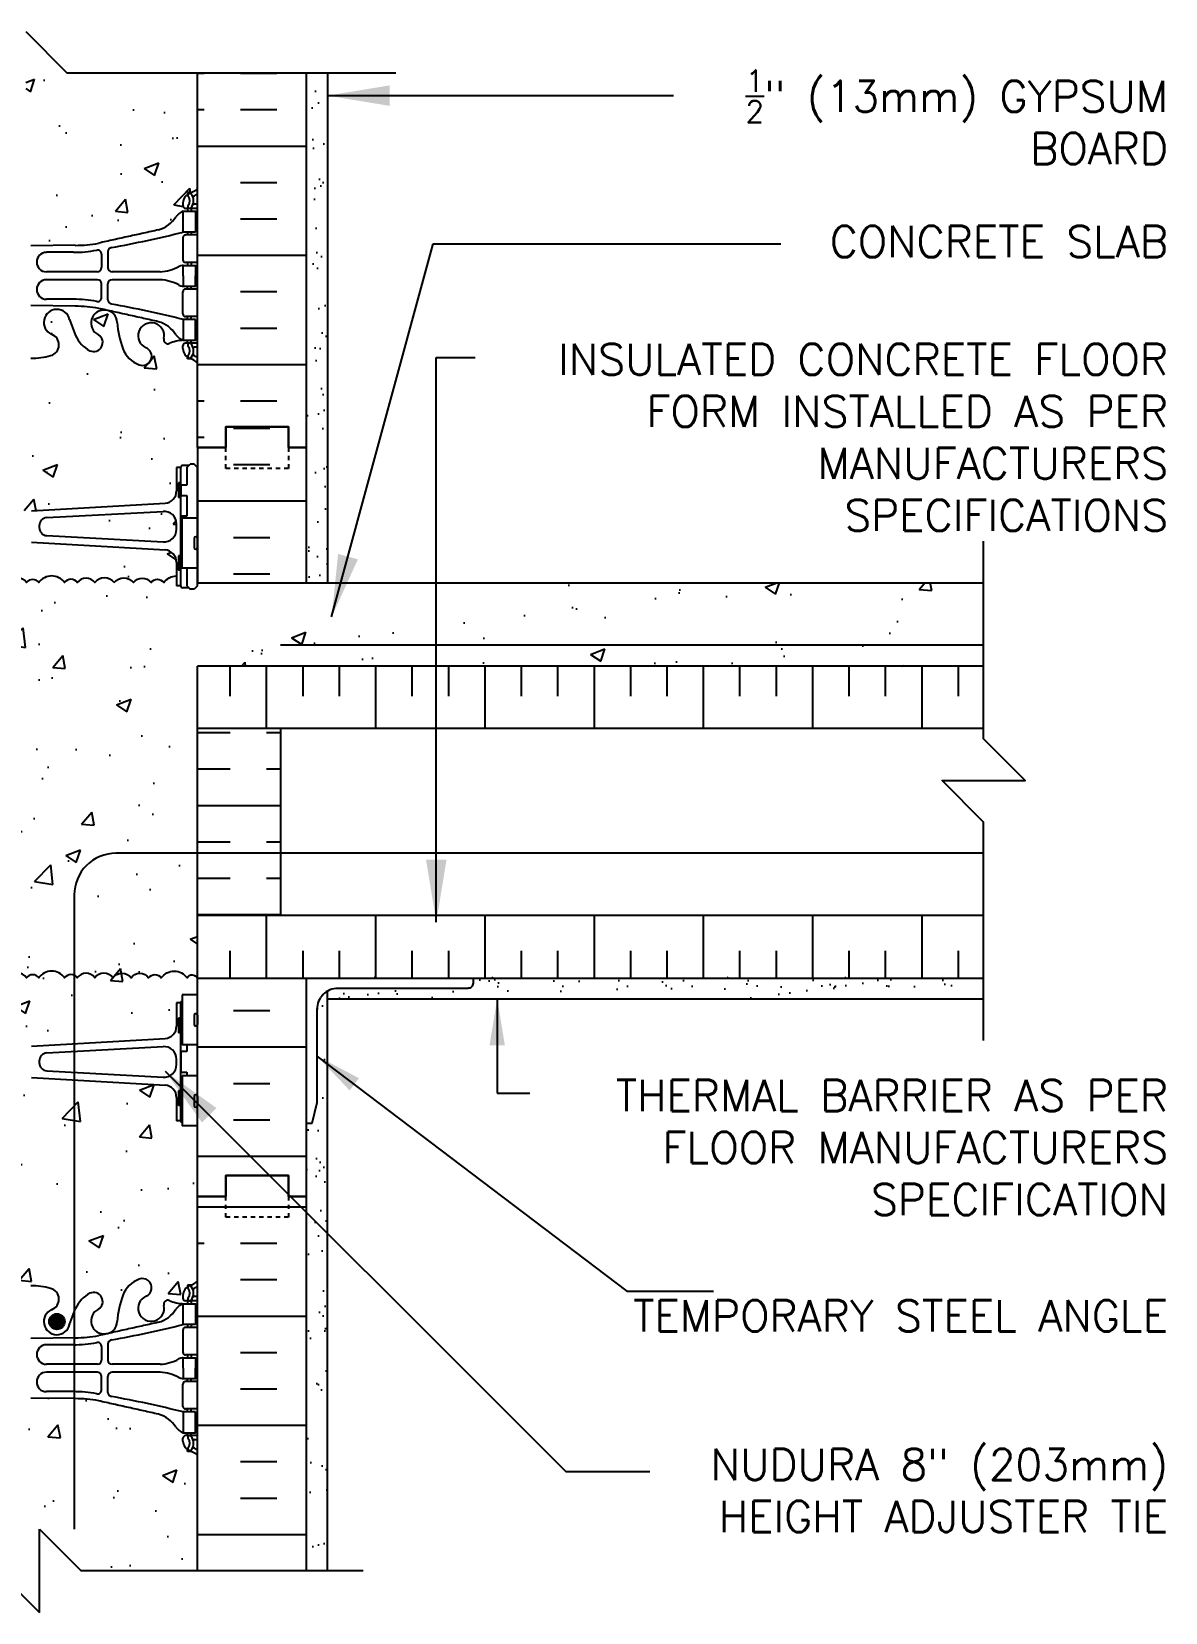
# Model space of a CAD drawing. Header units: inches. Extents: x 225.2 to 277.5, y 101.4 to 167.3.
# Drawn here: x 250.2 to 277.45, y 129.27 to 167.27 of the extents above; entities that cross this region are included whole.
import ezdxf

# ---------------------------------------------------------------- set-up
doc = ezdxf.new("R2010")
doc.units = ezdxf.units.IN
doc.header["$LTSCALE"] = 0.5
doc.header["$MEASUREMENT"] = 0
doc.linetypes.add('DASHED2', pattern=[0.375, 0.25, -0.125])
for name, color, linetype in [('HATCH', 12, 'Continuous'), ('line25', 2, 'Continuous'), ('LINE3', 3, 'Continuous'), ('LINE50', 5, 'Continuous'), ('LINE9', 9, 'Continuous'), ('TEXT', 4, 'Continuous'), ('Web_Edge', 9, 'Continuous')]:
    doc.layers.add(name, color=color, linetype=linetype)
doc.styles.add('DIM', font='romans.shx', dxfattribs={"width": 0.7})
doc.styles.add('ROMANS', font='romans.shx', dxfattribs={"height": 0.75})
doc.styles.get("Standard").update_dxf_attribs({"font": 'romans.shx', "height": 0.75})
doc.linetypes.add('STEEL', pattern='A,0.5,-0.2,["X",Standard,S=0.1,R=0,X=-0.1,Y=-0.05],-0.1', length=0.8)
doc.dimstyles.new('ext_12', dxfattribs={"dimscale": 12, "dimtxt": 0.09375, "dimasz": 0.09375, "dimexe": 0.09375, "dimexo": 0.0625, "dimgap": 0.0625, "dimtad": 1, "dimdec": 1, "dimzin": 2, "dimdsep": 46, "dimlunit": 4, "dimtxsty": 'DIM', "dimcen": 0.09, "dimdle": 0.09375, "dimclrt": 4, "dimadec": 0, "dimazin": 0, "dimtfac": 1, "dimtdec": 1, "dimtmove": 2, "dimatfit": 3, "dimfxl": 1, "dimfrac": 2, "dimtolj": 1, "dimtzin": 0, "dimarcsym": 0})
doc.dimstyles.new('ext_8', dxfattribs={"dimscale": 8, "dimtxt": 0.09375, "dimasz": 0.09375, "dimexe": 0.09375, "dimexo": 0.0625, "dimgap": 0.0625, "dimtad": 1, "dimdec": 1, "dimzin": 3, "dimdsep": 46, "dimlunit": 4, "dimtxsty": 'DIM', "dimcen": 0.09, "dimdle": 0.09375, "dimclrt": 4, "dimadec": 0, "dimazin": 0, "dimtfac": 1, "dimtdec": 1, "dimtmove": 2, "dimatfit": 3, "dimfxl": 1, "dimfrac": 2, "dimtolj": 1, "dimtzin": 0, "dimarcsym": 0})
pattern_1 = [(37.5, (59.05565, 11.6083), (-0.0314967, 0.963412), [0, -0.76, 0, -0.85, 0, -0.8125]), (7.5, (59.0557, 11.6083), (0.8848884, 1.411073), [0, -0.41, 0, -0.685, 0, -0.2625]), (327.5, (58.44065, 11.6083), (1.557071, 0.0028295), [0, -0.25, 0, -0.9, 0, -1.175]), (317.5, (58.4407, 11.6083), (1.503063, 0.438838), [0, -0.125, 0, -0.59, 0, -0.675])]
pattern_2 = [(50, (0, 0), (3.5863, -0.31376), [0.375, -4.125]), (355, (0, 0), (-0.693757, 3.76096), [0.3, -3.3]), (100.4514, (0.299, -0.026), (2.892544, 3.4472), [0.3187, -3.50571]), (46.1842, (0, 1), (5.336207, -0.827596), [0.5625, -6.1875]), (96.6356, (0.4447, 0.931), (4.67331, 4.87059), [0.47805, -5.25857]), (351.1842, (0, 1), (4.67331, 4.87059), [0.45, -4.95]), (21, (0.5, 0.75), (2.984535, -2.013094), [0.375, -4.125]), (326, (0.5, 0.75), (1.216577, 3.62575), [0.3, -3.3]), (71.4514, (0.7487, 0.5822), (4.20111, 1.612656), [0.3187, -3.50571]), (37.5, (0, 0), (0.0607993, 1.6644693), [0, -3.26, 0, -3.35, 0, -3.3125]), (7.5, (0, 0), (1.315348, 1.972059), [0, -1.91, 0, -3.185, 0, -1.2625]), (327.5, (-1.115, 0), (2.669112, -0.1127744), [0, -1.25, 0, -3.9, 0, -5.175]), (317.5, (-1.615, 0), (2.91593, 0.500525), [0, -1.625, 0, -2.59, 0, -3.675])]

msp = doc.modelspace()

# ---------------------------------------------------------------- hatches: boundary and pattern name
at = {"layer": 'HATCH'}
h = msp.add_hatch(dxfattribs=at)
h.set_pattern_fill('AR-CONC', color=256, scale=0.5)
h.set_pattern_definition(pattern_2)
edge = h.paths.add_edge_path()
edge.add_line((254.188, 163.495), (254.188, 166.268))
edge.add_line((254.188, 166.268), (251.063, 166.268))
edge.add_line((251.063, 166.268), (250.063, 167.268))
edge.add_line((250.063, 167.268), (250.063, 165.268))
edge.add_line((250.063, 165.268), (249.063, 166.268))
edge.add_line((249.063, 166.268), (246.188, 166.268))
edge.add_line((246.188, 166.268), (246.188, 163.495))
edge.add_arc((246.534, 163.856), 0.5, 226.2109, 246.4218)
edge.add_line((246.334, 163.398), (246.424, 163.398))
edge.add_line((246.424, 163.398), (246.424, 163.356))
edge.add_arc((246.284, 163.149), 0.25, 0, 55.9442, ccw=False)
edge.add_line((246.534, 163.149), (246.534, 163.081))
edge.add_arc((246.472, 163.081), 0.0625, -90, 0, ccw=False)
edge.add_line((246.472, 163.019), (246.424, 163.019))
edge.add_line((246.424, 163.019), (246.424, 162.949))
edge.add_line((246.424, 162.949), (246.529, 162.949))
edge.add_arc((246.407, 162.606), 0.364, 34.9775, 70.3387, ccw=False)
edge.add_arc((247.33, 163.217), 0.743, 212.7919, 253.8107)
edge.add_spline(control_points=[(247.123, 162.503), (248.56, 162.183)], knot_values=[0, 0, 1, 1], degree=1, periodic=0)
edge.add_arc((249.117, 165.114), 2.984, 259.2546, 270.0995)
edge.add_line((249.122, 162.131), (250.188, 162.115))
edge.add_line((250.188, 162.115), (251.255, 162.131))
edge.add_arc((251.26, 165.114), 2.984, 269.9005, 280.7454)
edge.add_spline(control_points=[(251.817, 162.183), (253.254, 162.503)], knot_values=[0, 0, 1, 1], degree=1, periodic=0)
edge.add_arc((253.047, 163.217), 0.743, 286.1893, 327.2081)
edge.add_arc((253.97, 162.606), 0.364, 109.6613, 145.0225, ccw=False)
edge.add_line((253.847, 162.949), (253.952, 162.949))
edge.add_line((253.952, 162.949), (253.952, 163.019))
edge.add_line((253.952, 163.019), (253.905, 163.019))
edge.add_arc((253.905, 163.081), 0.0625, 180, 270, ccw=False)
edge.add_line((253.842, 163.081), (253.842, 163.149))
edge.add_arc((254.092, 163.149), 0.25, 124.0558, 180, ccw=False)
edge.add_line((253.952, 163.356), (253.952, 163.398))
edge.add_line((253.952, 163.398), (254.042, 163.398))
edge.add_arc((253.842, 163.856), 0.5, 293.5782, 313.7891)
h = msp.add_hatch(dxfattribs=at)
h.set_pattern_fill('AR-SAND', color=256, scale=0.5, style=0)
h.set_pattern_definition(pattern_1)
h.paths.add_polyline_path([(256.813, 154.018), (257.313, 154.018), (257.313, 166.268), (256.813, 166.268), (256.813, 157.268)])
h = msp.add_hatch(dxfattribs=at)
h.set_pattern_fill('AR-CONC', color=256, scale=0.5)
h.set_pattern_definition(pattern_2)
h.paths.add_polyline_path([(253.688, 143.922), (253.788, 143.922, -0.327813), (253.823, 143.969), (253.823, 144.113), (254.188, 144.113), (254.188, 144.518, 0.613564), (253.943, 144.522, 0.520567), (253.322, 144.522, 0.520567), (253.016, 144.522, 0.520567), (252.597, 144.522, 0.520567), (252.159, 144.522, 0.520567), (251.722, 144.522, 0.520567), (251.303, 144.522, 0.520567), (250.997, 144.522, 0.520567), (250.375, 144.522, 0.520567), (250.084, 144.522, 0.520567), (249.629, 144.522, 0.520567), (249.402, 144.522, 0.520567), (248.846, 144.522, 0.520567), (248.3, 144.522, 0.520567), (247.955, 144.522, 0.520567), (247.754, 144.522, 0.520567), (247.299, 144.522, 0.520567), (246.808, 144.522, 0.520567), (246.453, 144.522, 0.566126), (246.188, 144.518), (246.188, 144.113), (246.553, 144.113), (246.553, 143.969, -0.327813), (246.588, 143.922), (246.688, 143.922), (246.688, 143.361, 0.390098), (246.964, 143.062), (250.172, 142.878, 0.020761), (250.188, 142.877, 0.020761), (250.205, 142.878), (253.413, 143.062, 0.390098), (253.688, 143.361)])
h.paths.add_polyline_path([(249.988, 142.484), (249.988, 142.519, 0.390098), (249.805, 142.719), (247.013, 142.868, 0.438748), (246.688, 142.569), (246.688, 142.435, 0.438748), (247.013, 142.136), (249.805, 142.285, 0.390098)])
h.paths.add_polyline_path([(253.688, 142.569, 0.438748), (253.364, 142.868), (250.572, 142.719, 0.390098), (250.388, 142.519), (250.388, 142.484, 0.390098), (250.572, 142.285), (253.364, 142.136, 0.438748), (253.688, 142.435)])
h.paths.add_polyline_path([(254.188, 140.963), (253.823, 140.963), (253.823, 141.034, -0.327813), (253.788, 141.082), (253.688, 141.082), (253.688, 141.643, 0.390098), (253.413, 141.942), (250.205, 142.125, 0.020761), (250.188, 142.126, 0.020761), (250.172, 142.125), (246.964, 141.942, 0.390098), (246.688, 141.643), (246.688, 141.082), (246.588, 141.082, -0.327813), (246.553, 141.034), (246.553, 140.963), (246.188, 140.963), (246.188, 139.268), (246.188, 137.234, 0.088416), (246.334, 137.136), (246.424, 137.136), (246.424, 137.095, -0.249069), (246.534, 136.888), (246.534, 136.82, -0.414214), (246.472, 136.758), (246.424, 136.758), (246.424, 136.688), (246.529, 136.688, 0.085348), (246.859, 136.763, -0.669601), (246.991, 136.643, 2.087231), (247.425, 136.868, -1), (247.589, 137.276, -0.21345), (247.981, 136.887, -0.068226), (248.117, 136.259, 1.753171), (248.568, 136.556, -0.940793), (248.771, 136.939, -0.173075), (249.117, 136.572), (249.26, 136.185, 1.612474), (249.691, 136.545, -0.734872), (249.714, 137.056, -0.068475), (250.188, 137.118, -0.068475), (250.663, 137.056, -0.734872), (250.686, 136.545, 1.612474), (251.117, 136.185), (251.26, 136.572, -0.173075), (251.606, 136.939, -0.940793), (251.809, 136.556, 1.753171), (252.26, 136.259, -0.068226), (252.396, 136.887, -0.21345), (252.788, 137.276, -1), (252.952, 136.868, 2.087231), (253.385, 136.643, -0.669601), (253.518, 136.763, 0.085348), (253.847, 136.688), (253.952, 136.688), (253.952, 136.758), (253.905, 136.758, -0.414214), (253.842, 136.82), (253.842, 136.888, -0.249069), (253.952, 137.095), (253.952, 137.136), (254.042, 137.136, 0.088416), (254.188, 137.234), (254.188, 139.268)])
h.paths.add_polyline_path([(254.188, 150.518), (254.188, 152.018), (273.084, 152.018), (273.084, 154.018), (254.188, 154.018), (254.188, 153.949), (254.108, 153.869), (254.018, 153.869), (253.988, 153.899), (253.838, 153.899, -0.414214), (253.788, 153.949), (253.688, 153.949), (253.688, 154.184, 0.243111), (253.38, 154.022, 0.520567), (253.074, 154.022, 0.520567), (252.655, 154.022, 0.48966), (252.188, 154.022, 0.48966), (251.722, 154.022, 0.520567), (251.303, 154.022, 0.520567), (250.997, 154.022, 0.520567), (250.375, 154.022, 0.520567), (250.084, 154.022, 0.520567), (249.629, 154.022, 0.520567), (249.402, 154.022, 0.520567), (248.846, 154.022, 0.520567), (248.3, 154.022, 0.520567), (247.955, 154.022, 0.520567), (247.754, 154.022, 0.520567), (247.299, 154.022, 0.520567), (246.808, 154.022, 0.174031), (246.688, 154.107), (246.688, 153.949), (246.588, 153.949, -0.414214), (246.538, 153.899), (246.388, 153.899), (246.358, 153.869), (246.268, 153.869), (246.188, 153.949), (246.188, 154.018), (227.293, 154.018), (227.293, 152.018), (246.188, 152.018), (246.188, 150.518), (246.188, 146.018), (246.188, 144.518, -0.566126), (246.453, 144.522, -0.520567), (246.808, 144.522, -0.520567), (247.299, 144.522, -0.520567), (247.754, 144.522, -0.520567), (247.955, 144.522, -0.520567), (248.3, 144.522, -0.520567), (248.846, 144.522, -0.520567), (249.402, 144.522, -0.520567), (249.629, 144.522, -0.520567), (250.084, 144.522, -0.520567), (250.375, 144.522, -0.520567), (250.997, 144.522, -0.520567), (251.303, 144.522, -0.520567), (251.722, 144.522, -0.520567), (252.159, 144.522, -0.520567), (252.597, 144.522, -0.520567), (253.016, 144.522, -0.520567), (253.322, 144.522, -0.520567), (253.943, 144.522, -0.613564), (254.188, 144.518), (254.188, 146.018)])
h.paths.add_polyline_path([(253.413, 154.809), (250.205, 154.993, 0.020761), (250.188, 154.993, 0.020761), (250.172, 154.993), (246.964, 154.809, 0.390098), (246.688, 154.51), (246.688, 154.107, -0.174031), (246.808, 154.022, -0.520567), (247.299, 154.022, -0.520567), (247.754, 154.022, -0.520567), (247.955, 154.022, -0.520567), (248.3, 154.022, -0.520567), (248.846, 154.022, -0.520567), (249.402, 154.022, -0.520567), (249.629, 154.022, -0.520567), (250.084, 154.022, -0.520567), (250.375, 154.022, -0.520567), (250.997, 154.022, -0.520567), (251.303, 154.022, -0.520567), (251.722, 154.022, -0.48966), (252.188, 154.022, -0.48966), (252.655, 154.022, -0.520567), (253.074, 154.022, -0.520567), (253.38, 154.022, -0.243111), (253.688, 154.184), (253.688, 154.51, 0.390098)])
h.paths.add_polyline_path([(249.988, 155.351), (249.988, 155.387, 0.390098), (249.805, 155.586), (247.013, 155.735, 0.438748), (246.688, 155.436), (246.688, 155.302, 0.438748), (247.013, 155.003), (249.805, 155.152, 0.390098)])
h.paths.add_polyline_path([(253.688, 155.302), (253.688, 155.436, 0.438748), (253.364, 155.735), (250.572, 155.586, 0.390098), (250.388, 155.387), (250.388, 155.351, 0.390098), (250.572, 155.152), (253.364, 155.003, 0.438748)])
h.paths.add_polyline_path([(254.188, 159.303, 0.088416), (254.042, 159.4), (253.952, 159.4), (253.952, 159.442, -0.249069), (253.842, 159.649), (253.842, 159.716, -0.414214), (253.905, 159.779), (253.952, 159.779), (253.952, 159.849), (253.847, 159.849, 0.087457), (253.51, 159.77, -0.638777), (253.385, 159.893, 2.087231), (252.952, 159.669, -1), (252.788, 159.26, -0.21345), (252.396, 159.649, -0.068226), (252.26, 160.277, 1.753171), (251.809, 159.981, -0.940793), (251.606, 159.597, -0.173075), (251.26, 159.964), (251.117, 160.351, 1.612474), (250.686, 159.991, -0.734872), (250.663, 159.48, -0.068475), (250.188, 159.418, -0.068475), (249.714, 159.48, -0.734872), (249.691, 159.991, 1.612474), (249.26, 160.351), (249.117, 159.964, -0.173075), (248.771, 159.597, -0.940793), (248.568, 159.981, 1.753171), (248.117, 160.277, -0.068226), (247.981, 159.649, -0.21345), (247.589, 159.26, -1), (247.425, 159.669, 2.087231), (246.991, 159.893, -0.638777), (246.867, 159.77, 0.087457), (246.529, 159.849), (246.424, 159.849), (246.424, 159.779), (246.472, 159.779, -0.414214), (246.534, 159.716), (246.534, 159.649, -0.249069), (246.424, 159.442), (246.424, 159.4), (246.334, 159.4, 0.088416), (246.188, 159.303), (246.188, 157.268), (246.188, 156.789), (246.268, 156.869), (246.358, 156.869), (246.388, 156.839), (246.538, 156.839, -0.414214), (246.588, 156.789), (246.688, 156.789), (246.688, 156.228, 0.390098), (246.964, 155.929), (250.172, 155.745, 0.020761), (250.188, 155.745, 0.020761), (250.205, 155.745), (253.413, 155.929, 0.390098), (253.688, 156.228), (253.688, 156.789), (253.788, 156.789, -0.414214), (253.838, 156.839), (253.988, 156.839), (254.018, 156.869), (254.108, 156.869), (254.188, 156.789), (254.188, 157.268)])
h = msp.add_hatch(dxfattribs=at)
h.set_pattern_fill('INSUL', color=256, scale=7, style=0)
h.set_pattern_definition([(0, (59.0557, 11.6083), (0, 2.625), []), (0, (59.0557, 12.4833), (0, 2.625), [0.875, -0.875]), (0, (59.0557, 13.3583), (0, 2.625), [0.875, -0.875])])
h.paths.add_polyline_path([(256.813, 157.268), (256.376, 157.268), (256.376, 157.768), (254.876, 157.768), (254.876, 157.268), (254.188, 157.268), (254.188, 154.018), (256.813, 154.018)])
h.paths.add_polyline_path([(256.813, 144.518), (254.188, 144.518), (254.188, 139.268), (254.876, 139.268), (254.876, 139.768), (256.376, 139.768), (256.376, 139.268), (256.813, 139.268)])
h = msp.add_hatch(dxfattribs=at)
h.set_pattern_fill('INSUL', color=256, scale=7, angle=90, style=0)
h.set_pattern_definition([(90, (56.3514, 14.792), (-2.625, 2e-16), []), (90, (55.4764, 14.792), (-2.625, 2e-16), [0.875, -0.875]), (90, (54.6014, 14.792), (-2.625, 2e-16), [0.875, -0.875])])
h.paths.add_polyline_path([(273.084, 152.018), (254.188, 152.018), (254.188, 150.518), (273.084, 150.518)])
h.paths.add_polyline_path([(273.084, 144.518), (273.084, 146.018), (254.188, 146.018), (254.188, 144.518)])
h = msp.add_hatch(dxfattribs=at)
h.set_pattern_fill('INSUL', color=256, scale=7)
h.set_pattern_definition([(0, (56.3514, 14.792), (0, 2.625), []), (0, (56.3514, 15.667), (0, 2.625), [0.875, -0.875]), (0, (56.3514, 16.542), (0, 2.625), [0.875, -0.875])])
h.paths.add_polyline_path([(256.188, 147.518), (254.188, 147.518), (254.188, 146.018), (256.188, 146.018)])
h.paths.add_polyline_path([(256.188, 150.518), (254.188, 150.518), (254.188, 147.518), (256.188, 147.518)])
h = msp.add_hatch(dxfattribs=at)
h.set_pattern_fill('AR-SAND', color=256, scale=0.5, style=0)
h.set_pattern_definition([(37.5, (55.89125, 10.0263), (-0.0314967, 0.963412), [0, -0.76, 0, -0.85, 0, -0.8125]), (7.5, (55.8913, 10.0263), (0.8848884, 1.411073), [0, -0.41, 0, -0.685, 0, -0.2625]), (327.5, (55.27625, 10.0263), (1.557071, 0.0028295), [0, -0.25, 0, -0.9, 0, -1.175]), (317.5, (55.2763, 10.0263), (1.503063, 0.438838), [0, -0.125, 0, -0.59, 0, -0.675])])
h.paths.add_polyline_path([(260.813, 144.518), (260.813, 144.393, -0.414214), (260.688, 144.268), (257.563, 144.268, 0.131652), (257.313, 144.201), (257.313, 144.018), (273.084, 144.018), (273.084, 144.518)])
h = msp.add_hatch(dxfattribs=at)
h.set_pattern_fill('AR-SAND', color=256, scale=0.5, style=0)
h.set_pattern_definition(pattern_1)
h.paths.add_polyline_path([(257.313, 144.201, 0.267949), (257.063, 143.768), (257.063, 141.518), (256.938, 141.018), (256.813, 141.018), (256.813, 139.268), (256.813, 130.268), (257.313, 130.268)])
h = msp.add_hatch(dxfattribs=at)
h.set_pattern_fill('AR-CONC', color=256, scale=0.5)
h.set_pattern_definition(pattern_2)
edge = h.paths.add_edge_path()
edge.add_arc((253.842, 132.68), 0.5, 46.2109, 66.4218)
edge.add_line((254.042, 133.139), (253.952, 133.139))
edge.add_line((253.952, 133.139), (253.952, 133.18))
edge.add_arc((254.092, 133.388), 0.25, 180, 235.9442, ccw=False)
edge.add_line((253.842, 133.388), (253.842, 133.455))
edge.add_arc((253.905, 133.455), 0.0625, 90, 180, ccw=False)
edge.add_line((253.905, 133.518), (253.952, 133.518))
edge.add_line((253.952, 133.518), (253.952, 133.588))
edge.add_line((253.952, 133.588), (253.847, 133.588))
edge.add_arc((253.97, 133.93), 0.364, 214.9775, 250.3387, ccw=False)
edge.add_arc((253.047, 133.319), 0.743, 32.7919, 73.8107)
edge.add_spline(control_points=[(253.254, 134.033), (251.817, 134.353)], knot_values=[0, 0, 1, 1], degree=1, periodic=0)
edge.add_arc((251.26, 131.422), 2.984, 79.2546, 90.0995)
edge.add_line((251.255, 134.406), (250.188, 134.421))
edge.add_line((250.188, 134.421), (249.122, 134.406))
edge.add_arc((249.117, 131.422), 2.984, 89.9005, 100.7454)
edge.add_spline(control_points=[(248.56, 134.353), (247.123, 134.033)], knot_values=[0, 0, 1, 1], degree=1, periodic=0)
edge.add_arc((247.33, 133.319), 0.743, 106.1893, 147.2081)
edge.add_arc((246.407, 133.93), 0.364, 289.6613, 325.0225, ccw=False)
edge.add_line((246.529, 133.588), (246.424, 133.588))
edge.add_line((246.424, 133.588), (246.424, 133.518))
edge.add_line((246.424, 133.518), (246.472, 133.518))
edge.add_arc((246.472, 133.455), 0.0625, 0, 90, ccw=False)
edge.add_line((246.534, 133.455), (246.534, 133.388))
edge.add_arc((246.284, 133.388), 0.25, 304.0558, 360, ccw=False)
edge.add_line((246.424, 133.18), (246.424, 133.139))
edge.add_line((246.424, 133.139), (246.334, 133.139))
edge.add_arc((246.534, 132.68), 0.5, 113.5782, 133.7891)
edge.add_line((246.188, 133.041), (246.188, 130.268))
edge.add_line((246.188, 130.268), (249.392, 130.268))
edge.add_line((249.392, 130.268), (250.392, 129.268))
edge.add_line((250.392, 129.268), (250.392, 131.268))
edge.add_line((250.392, 131.268), (251.392, 130.268))
edge.add_line((251.392, 130.268), (254.188, 130.268))
edge.add_line((254.188, 130.268), (254.188, 133.041))
at = {"layer": 'LINE3'}
msp.add_hatch(color=256, dxfattribs=at).paths.add_polyline_path([(251, 136.258, 1), (250.625, 136.258, 1)])

# ---------------------------------------------------------------- linework, layer by layer
at = {"layer": 'HATCH'}
for p, q in [((254.35, 166.259), (254.188, 166.259)), ((256.1, 166.259), (255.225, 166.259)), ((254.35, 165.384), (254.188, 165.384)), ((256.1, 165.384), (255.225, 165.384)), ((256.813, 164.509), (254.188, 164.509)), ((256.1, 163.634), (255.225, 163.634)), ((256.1, 162.759), (255.225, 162.759)), ((256.813, 161.884), (254.188, 161.884)), ((256.1, 161.009), (255.225, 161.009)), ((256.1, 160.134), (255.225, 160.134)), ((256.813, 159.259), (254.188, 159.259)), ((254.35, 158.384), (254.188, 158.384)), ((256.1, 158.384), (255.225, 158.384)), ((254.35, 157.509), (254.188, 157.509)), ((273.084, 150.518), (254.188, 150.518)), ((273.084, 146.018), (254.188, 146.018)), ((258.434, 144.518), (258.46, 144.544)), ((261.262, 144.518), (261.288, 144.544)), ((266.919, 144.518), (266.945, 144.544)), ((269.747, 144.518), (269.773, 144.544)), ((256.813, 139.009), (254.188, 139.009)), ((254.35, 138.134), (254.188, 138.134)), ((256.1, 138.134), (255.225, 138.134)), ((256.1, 137.259), (255.225, 137.259)), ((256.813, 136.384), (254.188, 136.384)), ((256.1, 135.509), (255.225, 135.509)), ((256.1, 134.634), (255.225, 134.634)), ((256.813, 133.759), (254.188, 133.759)), ((256.1, 132.884), (255.225, 132.884)), ((256.1, 132.009), (255.225, 132.009)), ((256.813, 131.134), (254.188, 131.134))]:
    msp.add_line(p, q, dxfattribs=at)
for points in [[(252.188, 154.022, 0.48966), (251.722, 154.022, 0.520567), (251.303, 154.022, 0.520567), (250.997, 154.022, 0.520567), (250.375, 154.022, 0.520567), (250.084, 154.022, 0.520567), (249.629, 154.022, 0.520567), (249.402, 154.022, 0.520567), (248.846, 154.022, 0.520567), (248.3, 154.022, 0.520567), (247.955, 154.022, 0.520567), (247.754, 154.022, 0.520567), (247.299, 154.022, 0.520567), (246.808, 154.022, 0.174031), (246.688, 154.107, 0.174031)], [(252.188, 154.022, -0.48966), (252.655, 154.022, -0.520567), (253.074, 154.022, -0.520567), (253.38, 154.022, -0.243111), (253.688, 154.184, -0.243111)], [(252.159, 144.522, 0.520567), (251.722, 144.522, 0.520567), (251.303, 144.522, 0.520567), (250.997, 144.522, 0.520567), (250.375, 144.522, 0.520567), (250.084, 144.522, 0.520567), (249.629, 144.522, 0.520567), (249.402, 144.522, 0.520567), (248.846, 144.522, 0.520567), (248.3, 144.522, 0.520567), (247.955, 144.522, 0.520567), (247.754, 144.522, 0.520567), (247.299, 144.522, 0.520567), (246.808, 144.522, 0.520567), (246.453, 144.522, 0.566126), (246.188, 144.518)], [(252.159, 144.522, -0.520567), (252.597, 144.522, -0.520567), (253.016, 144.522, -0.520567), (253.322, 144.522, -0.520567), (253.943, 144.522, -0.613564), (254.188, 144.518, -0.40929)]]:
    msp.add_lwpolyline(points, format="xyb", dxfattribs=at)
at = {"layer": 'line25'}
for p, q in [((254.188, 157.268), (254.188, 166.268)), ((254.188, 157.268), (254.188, 154.018)), ((254.188, 155.573), (253.823, 155.573)), ((253.823, 154.373), (253.823, 155.573)), ((254.188, 154.373), (253.823, 154.373)), ((254.188, 154.018), (273.084, 154.018)), ((273.084, 152.018), (254.188, 152.018)), ((254.188, 150.518), (254.188, 152.018)), ((254.188, 144.518), (254.188, 146.018)), ((254.188, 139.268), (254.188, 144.518)), ((254.188, 144.518), (273.084, 144.518)), ((253.823, 144.113), (253.823, 142.913)), ((254.188, 144.113), (253.823, 144.113)), ((254.188, 142.913), (253.823, 142.913)), ((254.188, 142.163), (253.823, 142.163)), ((253.823, 142.163), (253.823, 140.963)), ((254.188, 140.963), (253.823, 140.963)), ((254.188, 130.268), (254.188, 139.268))]:
    msp.add_line(p, q, dxfattribs=at)
at = {"layer": 'LINE3', "linetype": 'STEEL'}
msp.add_line((273.084, 152.518), (256.188, 152.518), dxfattribs=at)
at = {"layer": 'LINE3'}
msp.add_lwpolyline([(273.084, 147.515), (252.229, 147.515, 0.414214), (251.229, 146.515), (251.229, 131.265)], format="xyb", dxfattribs=at)
msp.add_circle((250.812, 136.258), 0.188, dxfattribs=at)
at = {"layer": 'LINE50'}
for p, q in [((256.813, 157.268), (256.813, 166.268)), ((256.813, 154.018), (256.813, 157.268)), ((256.813, 139.268), (256.813, 144.518)), ((256.813, 130.268), (256.813, 139.268))]:
    msp.add_line(p, q, dxfattribs=at)
for points in [[(256.813, 157.268), (256.376, 157.268), (256.376, 157.768), (254.876, 157.768), (254.876, 157.268), (254.188, 157.268)], [(254.188, 157.268), (254.876, 157.268), (254.876, 157.768), (256.376, 157.768), (256.376, 157.268), (256.813, 157.268)], [(254.188, 139.268), (254.876, 139.268), (254.876, 139.768), (256.376, 139.768), (256.376, 139.268), (256.813, 139.268)], [(256.813, 139.268), (256.376, 139.268), (256.376, 139.768), (254.876, 139.768), (254.876, 139.268), (254.188, 139.268)]]:
    msp.add_lwpolyline(points, dxfattribs=at)
at = {"layer": 'LINE9'}
for p, q in [((250.063, 167.268), (251.063, 166.268)), ((258.958, 166.268), (251.063, 166.268)), ((257.313, 166.268), (257.313, 154.018)), ((253.688, 156.789), (253.688, 156.228)), ((253.788, 156.789), (253.688, 156.789)), ((253.788, 153.949), (253.788, 156.789)), ((253.788, 156.769), (253.788, 156.769)), ((253.938, 156.839), (253.838, 156.839)), ((253.988, 156.839), (253.838, 156.839)), ((253.938, 156.789), (254.018, 156.869)), ((253.938, 156.789), (253.938, 156.369)), ((254.108, 156.869), (254.018, 156.869)), ((254.188, 156.789), (254.108, 156.869)), ((254.188, 153.949), (254.188, 156.789)), ((253.788, 156.419), (253.738, 156.419)), ((253.738, 156.419), (253.738, 156.069)), ((250.205, 155.745), (253.413, 155.929)), ((253.788, 156.069), (253.738, 156.069)), ((253.938, 156.119), (253.938, 155.619)), ((250.572, 155.586), (253.364, 155.735)), ((253.688, 155.302), (253.688, 155.436)), ((250.388, 155.387), (250.388, 155.351)), ((250.572, 155.152), (253.364, 155.003)), ((254.108, 155.083), (254.108, 154.863)), ((254.148, 155.123), (254.148, 155.123)), ((254.188, 155.083), (254.188, 154.863)), ((250.205, 154.993), (253.413, 154.809)), ((253.738, 154.669), (253.738, 154.319)), ((253.788, 154.669), (253.738, 154.669)), ((254.108, 155.028), (254.108, 155.028)), ((254.108, 154.918), (254.108, 154.918)), ((254.148, 154.823), (254.148, 154.823)), ((253.688, 154.51), (253.688, 153.949)), ((253.788, 154.319), (253.738, 154.319)), ((253.938, 154.369), (253.938, 153.949)), ((253.788, 153.949), (253.688, 153.949)), ((253.938, 153.949), (254.018, 153.869)), ((254.188, 153.949), (254.108, 153.869)), ((253.988, 153.899), (253.838, 153.899)), ((253.938, 153.899), (253.838, 153.899)), ((254.108, 153.869), (254.018, 153.869)), ((254.188, 146.018), (254.188, 150.518)), ((256.188, 150.518), (256.188, 146.018)), ((257.313, 130.268), (257.313, 144.201)), ((253.688, 143.922), (253.688, 143.361)), ((253.788, 143.922), (253.688, 143.922)), ((253.788, 141.082), (253.788, 143.922)), ((253.788, 143.902), (253.788, 143.902)), ((254.148, 143.663), (254.148, 143.663)), ((257.313, 144.018), (273.084, 144.018)), ((253.788, 143.552), (253.738, 143.552)), ((253.738, 143.552), (253.738, 143.202)), ((254.108, 143.623), (254.108, 143.403)), ((254.108, 143.568), (254.108, 143.568)), ((254.108, 143.458), (254.108, 143.458)), ((254.148, 143.363), (254.148, 143.363)), ((254.188, 143.623), (254.188, 143.403)), ((250.205, 142.878), (253.413, 143.062)), ((253.788, 143.202), (253.738, 143.202)), ((253.938, 142.913), (253.938, 142.752)), ((250.388, 142.519), (250.388, 142.484)), ((250.572, 142.719), (253.364, 142.868)), ((253.688, 142.435), (253.688, 142.569)), ((250.205, 142.125), (253.413, 141.942)), ((250.572, 142.285), (253.364, 142.136)), ((253.938, 142.252), (253.938, 142.163)), ((253.738, 141.802), (253.738, 141.452)), ((253.788, 141.802), (253.738, 141.802)), ((253.688, 141.643), (253.688, 141.082)), ((253.788, 141.452), (253.738, 141.452)), ((254.108, 141.673), (254.108, 141.453)), ((254.108, 141.618), (254.108, 141.618)), ((254.108, 141.508), (254.108, 141.508)), ((254.148, 141.713), (254.148, 141.713)), ((254.148, 141.413), (254.148, 141.413)), ((254.188, 141.673), (254.188, 141.453)), ((253.788, 141.082), (253.688, 141.082)), ((250.392, 129.268), (250.392, 131.268)), ((250.392, 131.268), (251.392, 130.268)), ((249.392, 130.268), (250.392, 129.268)), ((258.17, 130.268), (251.392, 130.268))]:
    msp.add_line(p, q, dxfattribs=at)
at = {"layer": 'LINE9', "linetype": 'DASHED2', "ltscale": 0.15}
for points in [[(256.376, 157.268), (256.376, 157.268), (256.376, 156.768), (254.876, 156.768), (254.876, 157.268), (254.876, 157.268)], [(256.376, 139.268), (256.376, 139.268), (256.376, 138.768), (254.876, 138.768), (254.876, 139.268), (254.876, 139.268)]]:
    msp.add_lwpolyline(points, dxfattribs=at)
at = {"layer": 'LINE9'}
for points in [[(253.938, 156.369), (253.788, 156.369), (253.788, 156.119), (253.938, 156.119)], [(253.938, 155.619), (253.938, 155.619), (253.788, 155.619), (253.788, 155.119), (253.823, 155.119)], [(273.084, 143.018), (273.084, 148.268), (272.084, 149.268), (274.084, 149.268), (273.084, 150.268), (273.084, 155.018)], [(253.938, 154.369), (253.788, 154.369), (253.788, 154.619), (253.823, 154.619)], [(253.823, 143.502), (253.788, 143.502), (253.788, 143.252), (253.823, 143.252)], [(253.938, 142.752), (253.938, 142.752), (253.788, 142.752), (253.788, 142.252), (253.938, 142.252)], [(253.823, 141.502), (253.788, 141.502), (253.788, 141.752), (253.823, 141.752)]]:
    msp.add_lwpolyline(points, dxfattribs=at)
msp.add_lwpolyline([(256.813, 141.018), (256.813, 144.518), (260.813, 144.518), (260.813, 144.393, -0.414214), (260.688, 144.268), (257.563, 144.268, 0.414214), (257.063, 143.768), (257.063, 141.518), (256.938, 141.018)], format="xyb", close=True, dxfattribs=at)
for centre, radius, start, end in [((253.838, 156.789), 0.05, 90, 180), ((253.388, 156.228), 0.3, 274.7574, 0), ((250.588, 155.387), 0.2, 94.7574, 180), ((253.388, 155.436), 0.3, 0, 94.7574), ((250.588, 155.351), 0.2, 180, 265.2426), ((253.388, 155.302), 0.3, 265.2426, 0), ((254.148, 155.083), 0.04, 90, 180), ((254.148, 155.083), 0.04, 0, 90), ((253.388, 154.51), 0.3, 0, 85.2426), ((254.148, 154.863), 0.04, 180, 270), ((254.148, 154.863), 0.04, 270, 0), ((253.838, 153.949), 0.05, 180, 270), ((253.838, 143.922), 0.05, 107.4007, 180), ((254.148, 143.623), 0.04, 90, 180), ((254.148, 143.623), 0.04, 0, 90), ((253.388, 143.361), 0.3, 274.7574, 0), ((254.148, 143.403), 0.04, 180, 270), ((254.148, 143.403), 0.04, 270, 0), ((250.588, 142.519), 0.2, 94.7574, 180), ((253.388, 142.569), 0.3, 0, 94.7574), ((250.588, 142.484), 0.2, 180, 265.2426), ((253.388, 142.435), 0.3, 265.2426, 0), ((253.388, 141.643), 0.3, 0, 85.2426), ((254.148, 141.673), 0.04, 90, 180), ((254.148, 141.453), 0.04, 180, 270), ((254.148, 141.673), 0.04, 0, 90), ((254.148, 141.453), 0.04, 270, 0), ((253.838, 141.082), 0.05, 180, 252.5993)]:
    msp.add_arc(centre, radius, start, end, dxfattribs=at)
at = {"layer": 'Web_Edge'}
for p, q in [((253.842, 163.149), (253.842, 163.081)), ((254.042, 163.398), (253.952, 163.398)), ((253.952, 163.398), (253.952, 163.356)), ((254.188, 163.119), (254.111, 163.119)), ((254.188, 163.019), (253.905, 163.019)), ((253.952, 163.019), (253.952, 162.949)), ((254.042, 163.019), (254.042, 162.949)), ((253.842, 162.316), (253.842, 161.781)), ((254.188, 162.379), (253.905, 162.379)), ((253.952, 162.449), (253.952, 162.379)), ((254.042, 162.449), (254.042, 162.379)), ((251.255, 162.131), (250.188, 162.115)), ((251.208, 161.963), (250.561, 161.963)), ((251.888, 161.917), (251.888, 161.594)), ((252.04, 161.979), (252.04, 161.594)), ((254.188, 161.719), (253.905, 161.719)), ((253.952, 161.719), (253.952, 161.649)), ((254.042, 161.719), (254.042, 161.649)), ((251.788, 161.494), (250.561, 161.494)), ((251.788, 161.303), (250.561, 161.303)), ((251.888, 160.881), (251.888, 161.203)), ((252.04, 160.819), (252.04, 161.203)), ((253.295, 161.493), (252.14, 161.494)), ((253.295, 161.304), (252.14, 161.303)), ((253.952, 161.079), (253.952, 161.149)), ((254.042, 161.079), (254.042, 161.149)), ((251.208, 160.835), (250.561, 160.835)), ((253.842, 160.481), (253.842, 161.016)), ((254.188, 161.079), (253.905, 161.079)), ((251.255, 160.667), (250.188, 160.683)), ((254.188, 160.419), (253.905, 160.419)), ((253.952, 160.349), (253.952, 160.419)), ((254.042, 160.349), (254.042, 160.419)), ((251.117, 160.351), (251.26, 159.964)), ((253.842, 159.649), (253.842, 159.716)), ((254.188, 159.779), (253.905, 159.779)), ((253.952, 159.779), (253.952, 159.849)), ((254.042, 159.779), (254.042, 159.849)), ((254.188, 159.679), (254.111, 159.679)), ((253.952, 159.4), (253.952, 159.442)), ((254.042, 159.4), (253.952, 159.4)), ((253.842, 136.888), (253.842, 136.82)), ((254.042, 137.136), (253.952, 137.136)), ((253.952, 137.136), (253.952, 137.095)), ((254.188, 136.858), (254.111, 136.858)), ((251.117, 136.185), (251.26, 136.572)), ((254.188, 136.758), (253.905, 136.758)), ((253.952, 136.758), (253.952, 136.688)), ((254.042, 136.758), (254.042, 136.688)), ((253.842, 136.055), (253.842, 135.52)), ((254.188, 136.118), (253.905, 136.118)), ((253.952, 136.188), (253.952, 136.118)), ((254.042, 136.188), (254.042, 136.118)), ((251.255, 135.869), (250.188, 135.854)), ((251.208, 135.701), (250.561, 135.701)), ((252.04, 135.718), (252.04, 135.333)), ((251.888, 135.656), (251.888, 135.333)), ((254.188, 135.458), (253.905, 135.458)), ((253.952, 135.458), (253.952, 135.388)), ((254.042, 135.458), (254.042, 135.388)), ((251.788, 135.233), (250.561, 135.233)), ((251.788, 135.042), (250.561, 135.042)), ((251.888, 134.62), (251.888, 134.942)), ((252.04, 134.557), (252.04, 134.942)), ((253.295, 135.232), (252.14, 135.233)), ((253.295, 135.043), (252.14, 135.042)), ((251.208, 134.574), (250.561, 134.574)), ((253.842, 134.22), (253.842, 134.755)), ((254.188, 134.818), (253.905, 134.818)), ((253.952, 134.818), (253.952, 134.888)), ((254.042, 134.818), (254.042, 134.888)), ((251.255, 134.406), (250.188, 134.421)), ((254.188, 134.158), (253.905, 134.158)), ((253.952, 134.088), (253.952, 134.158)), ((254.042, 134.088), (254.042, 134.158)), ((253.842, 133.388), (253.842, 133.455)), ((254.188, 133.518), (253.905, 133.518)), ((253.952, 133.518), (253.952, 133.588)), ((254.042, 133.518), (254.042, 133.588)), ((254.188, 133.418), (254.111, 133.418)), ((253.952, 133.139), (253.952, 133.18)), ((254.042, 133.139), (253.952, 133.139))]:
    msp.add_line(p, q, dxfattribs=at)
for points in [[(254.147, 162.449), (253.847, 162.449), (253.847, 162.949), (254.147, 162.949)], [(254.147, 160.349), (253.847, 160.349), (253.847, 159.849), (254.147, 159.849)], [(254.147, 136.188), (253.847, 136.188), (253.847, 136.688), (254.147, 136.688)], [(254.147, 134.088), (253.847, 134.088), (253.847, 133.588), (254.147, 133.588)]]:
    msp.add_lwpolyline(points, close=True, dxfattribs=at)
for points in [[(253.847, 161.399), (253.847, 161.649), (254.147, 161.649), (254.147, 161.399)], [(253.847, 161.399), (253.847, 161.149), (254.147, 161.149), (254.147, 161.399)], [(253.847, 135.138), (253.847, 135.388), (254.147, 135.388), (254.147, 135.138)], [(253.847, 135.138), (253.847, 134.888), (254.147, 134.888), (254.147, 135.138)]]:
    msp.add_lwpolyline(points, dxfattribs=at)
for centre, radius, start, end in [((253.842, 163.856), 0.5, 289.4712, 313.7891), ((254.092, 163.149), 0.25, 109.4712, 180), ((253.905, 163.081), 0.0625, 180, 270), ((254, 163.065), 0.045, 137.5391, 317.5391), ((254.006, 163.334), 0.045, 40.8121, 218.552), ((253.849, 163.203), 0.16, 317.5391, 39.9999), ((253.849, 163.203), 0.25, 317.5391, 39.8855), ((254.104, 163.293), 0.021, 116.0043, 196.536), ((254.11, 163.138), 0.0196, 164.5099, 270.5968), ((253.842, 163.856), 0.6, 294.9252, 305.2168), ((253.047, 163.217), 0.743, 286.1893, 327.2081), ((253.97, 162.606), 0.364, 109.6613, 145.0225), ((247.039, 189.869), 28.253, 280.3657, 283.9448), ((253.905, 162.316), 0.0625, 90, 180), ((250.561, 161.728), 0.234, 90, 270), ((251.213, 164.947), 2.984, 269.9005, 280.7454), ((251.26, 165.114), 2.984, 269.9005, 280.7454), ((251.788, 161.917), 0.1, 0, 100.7454), ((252.14, 161.979), 0.1, 100.3657, 180), ((251.788, 161.594), 0.1, 270, 0), ((252.14, 161.594), 0.1, 180, 269.9612), ((253.21, 162.65), 1.16, 274.1968, 297.4156), ((253.852, 161.43), 0.219, 91.08, 119.5063), ((253.905, 161.781), 0.0625, 180, 270), ((250.561, 161.069), 0.234, 90, 270), ((251.788, 161.203), 0.1, 0, 90), ((252.14, 161.203), 0.1, 90.0388, 180), ((253.21, 160.148), 1.16, 62.5844, 85.8032), ((253.852, 161.367), 0.219, 240.4937, 268.92), ((251.213, 157.851), 2.984, 79.2546, 90.0995), ((251.788, 160.881), 0.1, 259.2546, 0), ((252.14, 160.819), 0.1, 180, 259.6343), ((253.905, 161.016), 0.0625, 90, 180), ((250.812, 160.278), 0.314, 13.4146, 246.1916), ((251.26, 157.683), 2.984, 79.2546, 90.0995), ((251.947, 160.262), 0.314, 2.7357, 243.9348), ((247.039, 132.928), 28.253, 76.0552, 79.6343), ((253.905, 160.481), 0.0625, 180, 270), ((250.594, 159.739), 0.268, 284.7892, 70.0338), ((251.696, 159.795), 0.217, 245.5264, 58.537), ((254.618, 160.458), 2.365, 184.3895, 200.0015), ((253.078, 159.955), 0.314, 348.5886, 246.1916), ((253.047, 159.58), 0.743, 32.7919, 73.8107), ((253.97, 160.191), 0.364, 214.9775, 250.3387), ((251.947, 160.265), 0.75, 203.6938, 242.9705), ((253.027, 159.893), 0.677, 201.1239, 249.3197), ((252.87, 159.464), 0.22, 248.1963, 68.1963), ((253.476, 159.861), 0.0968, 160.1551, 290.4331), ((253.902, 158.853), 0.997, 93.1538, 113.1467), ((253.905, 159.716), 0.0625, 90, 180), ((254.092, 159.649), 0.25, 180, 250.5288), ((254, 159.733), 0.045, 42.4609, 222.4609), ((253.849, 159.594), 0.16, 320.0001, 42.4609), ((253.849, 159.594), 0.25, 320.1145, 42.4609), ((254.11, 159.659), 0.0196, 89.4032, 195.4901), ((250.2, 161.172), 1.754, 269.6229, 285.2918), ((254.006, 159.463), 0.045, 141.448, 319.1879), ((253.842, 158.942), 0.5, 46.2109, 70.5288), ((254.104, 159.505), 0.021, 163.464, 243.9957), ((253.842, 158.942), 0.6, 54.7832, 65.0748), ((253.027, 136.643), 0.677, 110.6803, 158.8761), ((252.87, 137.072), 0.22, 291.8037, 111.8037), ((253.842, 137.595), 0.5, 289.4712, 313.7891), ((250.2, 135.364), 1.754, 74.7082, 90.3771), ((250.594, 136.797), 0.268, 289.9662, 75.2108), ((251.947, 136.271), 0.75, 117.0295, 156.3062), ((251.696, 136.741), 0.217, 301.463, 114.4736), ((254.618, 136.078), 2.365, 159.9985, 175.6105), ((253.078, 136.581), 0.314, 113.8084, 11.4114), ((254.092, 136.888), 0.25, 109.4712, 180), ((253.905, 136.82), 0.0625, 180, 270), ((254, 136.804), 0.045, 137.5391, 317.5391), ((254.006, 137.073), 0.045, 40.8121, 218.552), ((253.849, 136.942), 0.16, 317.5391, 39.9999), ((253.849, 136.942), 0.25, 317.5391, 39.8855), ((254.104, 137.032), 0.021, 116.0043, 196.536), ((254.11, 136.877), 0.0196, 164.5099, 270.5968), ((253.842, 137.595), 0.6, 294.9252, 305.2168), ((250.812, 136.258), 0.314, 113.8084, 346.5854), ((251.947, 136.274), 0.314, 116.0652, 357.2643), ((253.047, 136.956), 0.743, 286.1893, 327.2081), ((253.476, 136.676), 0.0968, 69.5669, 199.8449), ((253.902, 137.683), 0.997, 246.8533, 266.8462), ((253.97, 136.345), 0.364, 109.6613, 145.0225), ((247.039, 163.608), 28.253, 280.3657, 283.9448), ((253.905, 136.055), 0.0625, 90, 180), ((250.561, 135.467), 0.234, 90, 270), ((251.213, 138.685), 2.984, 269.9005, 280.7454), ((251.26, 138.853), 2.984, 269.9005, 280.7454), ((251.788, 135.656), 0.1, 0, 100.7454), ((252.14, 135.718), 0.1, 100.3657, 180), ((251.788, 135.333), 0.1, 270, 0), ((252.14, 135.333), 0.1, 180, 269.9612), ((253.21, 136.389), 1.16, 274.1968, 297.4156), ((253.852, 135.169), 0.219, 91.08, 119.5063), ((253.905, 135.52), 0.0625, 180, 270), ((250.561, 134.808), 0.234, 90, 270), ((251.788, 134.942), 0.1, 0, 90), ((252.14, 134.942), 0.1, 90.0388, 180), ((253.21, 133.886), 1.16, 62.5844, 85.8032), ((253.852, 135.106), 0.219, 240.4937, 268.92), ((251.213, 131.59), 2.984, 79.2546, 90.0995), ((251.788, 134.62), 0.1, 259.2546, 0), ((252.14, 134.557), 0.1, 180, 259.6343), ((253.905, 134.755), 0.0625, 90, 180), ((251.26, 131.422), 2.984, 79.2546, 90.0995), ((247.039, 106.667), 28.253, 76.0552, 79.6343), ((253.905, 134.22), 0.0625, 180, 270), ((253.047, 133.319), 0.743, 32.7919, 73.8107), ((253.97, 133.93), 0.364, 214.9775, 250.3387), ((253.905, 133.455), 0.0625, 90, 180), ((254.092, 133.388), 0.25, 180, 250.5288), ((254, 133.471), 0.045, 42.4609, 222.4609), ((253.849, 133.333), 0.16, 320.0001, 42.4609), ((253.849, 133.333), 0.25, 320.1145, 42.4609), ((254.11, 133.398), 0.0196, 89.4032, 195.4901), ((254.006, 133.202), 0.045, 141.448, 319.1879), ((253.842, 132.68), 0.5, 46.2109, 70.5288), ((254.104, 133.243), 0.021, 163.464, 243.9957), ((253.842, 132.68), 0.6, 54.7832, 65.0748)]:
    msp.add_arc(centre, radius, start, end, dxfattribs=at)
for points in [[(253.254, 162.503), (251.817, 162.183)], [(253.254, 160.294), (251.817, 160.615)], [(253.254, 136.242), (251.817, 135.922)], [(253.254, 134.033), (251.817, 134.353)]]:
    msp.add_open_spline(points, degree=1, dxfattribs=at)

# ---------------------------------------------------------------- texts
at = {"layer": 'TEXT', "char_height": 0.75, "attachment_point": 6, "style": 'ROMANS'}
for s, insert, width in [('\\A1; {\\H0.7x;\\S1/2;}" (13mm) GYPSUM BOARD', (277.516, 165.213), 12.17415), ('\\A1;CONCRETE SLAB', (277.516, 162.221), 12.17415), ('INSULATED CONCRETE FLOOR FORM INSTALLED AS PER MANUFACTURERS SPECIFICATIONS', (277.516, 157.515), 17.62644), ('THERMAL BARRIER AS PER FLOOR MANUFACTURERS SPECIFICATION', (277.516, 140.443), 17.24655), ('TEMPORARY STEEL ANGLE', (277.516, 136.396), 14.14028), ('NUDURA 8" (203mm) HEIGHT ADJUSTER TIE', (277.516, 132.199), 13.11721)]:
    msp.add_mtext(s, dxfattribs=dict(at, insert=insert, width=width))

# ---------------------------------------------------------------- leaders
at = {"layer": 'TEXT'}
for points, dimstyle, override in [([(257.311, 165.729), (262.73, 165.729), (265.629, 165.729)], 'ext_8', {"dimasz": 0.1875, "dimtad": 0}), ([(257.415, 153.2), (259.852, 162.163), (268.207, 162.163)], 'ext_8', {"dimasz": 0.1875, "dimtad": 0}), ([(259.93, 145.863), (259.93, 159.437), (260.864, 159.437)], 'ext_8', {"dimasz": 0.1875, "dimtad": 0}), ([(261.394, 144.021), (261.394, 141.748), (262.181, 141.748)], 'ext_12', {"dimgap": 0.0625, "dimtad": 0}), ([(257.063, 142.643), (264.511, 136.99), (266.594, 136.99)], 'ext_12', {"dimgap": 0.0625, "dimtad": 0}), ([(253.413, 142.277), (263.045, 132.654), (265.058, 132.654)], 'ext_8', {"dimasz": 0.1875, "dimtad": 0})]:
    msp.add_leader(points, dimstyle=dimstyle, override=override, dxfattribs=at)

doc.saveas('drawing.dxf')
